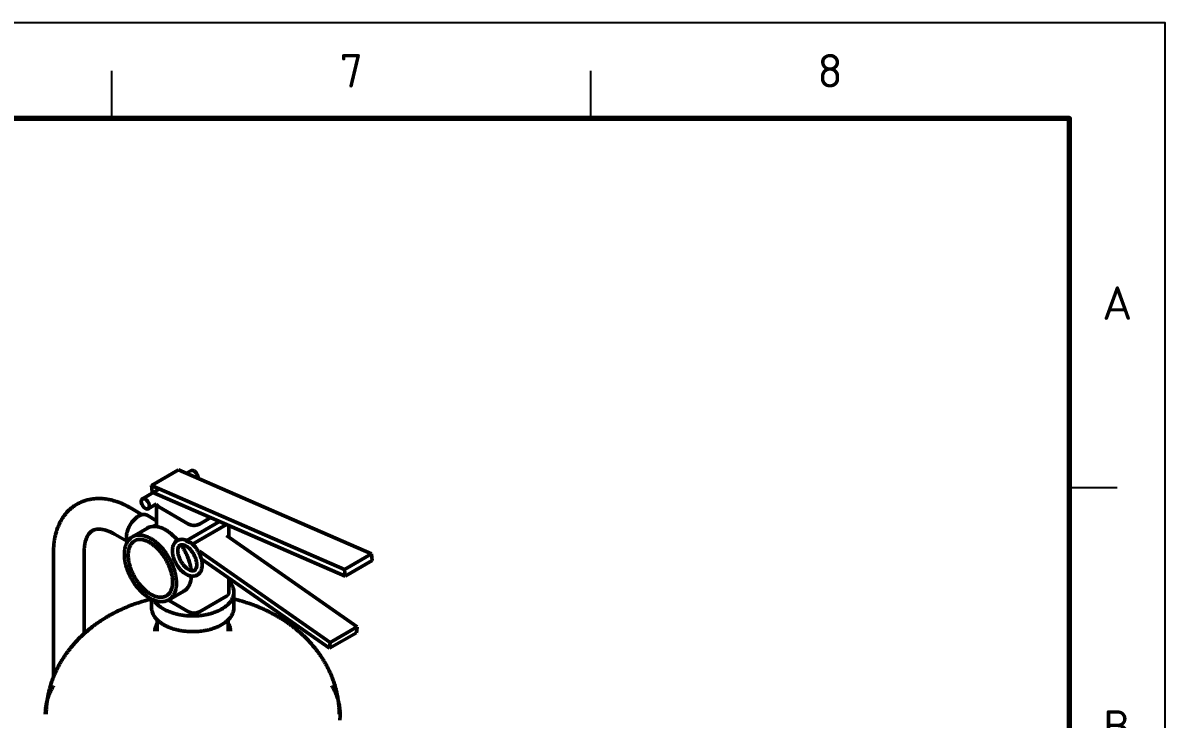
# Model space of a CAD drawing. Header units: millimetres. Extents: x 0 to 420, y 0 to 297.
# Drawn here: x 300.7 to 420, y 224.3 to 297 of the extents above; entities that cross this region are included whole.
import ezdxf
from ezdxf.enums import TextEntityAlignment as Align

# ---------------------------------------------------------------- set-up
doc = ezdxf.new("R2010")
doc.units = ezdxf.units.MM
for name, color, linetype, lineweight in [('01-VISIBLE', 7, 'CONTINUOUS', 50), ('06-TEXTO', 7, 'CONTINUOUS', 25), ('07-RECUADRO', 7, 'CONTINUOUS', 70), ('08-FINA', 5, 'CONTINUOUS', 25)]:
    doc.layers.add(name, color=color, linetype=linetype, lineweight=lineweight)
doc.styles.add('ISO3098', font='isocpeur.ttf')

msp = doc.modelspace()

# ---------------------------------------------------------------- linework, layer by layer
at = {"layer": '01-VISIBLE'}
for p, q in [((314.12, 248.716), (316.948, 250.349)), ((316.948, 250.349), (337.1, 241.572)), ((317.789, 249.983), (318.273, 250.262)), ((313.182, 247.323), (314.961, 248.35)), ((314.189, 248.028), (314.12, 248.716)), ((314.12, 248.716), (334.271, 239.939)), ((314.189, 248.028), (334.34, 239.251)), ((313.162, 245.664), (311.948, 246.365)), ((313.782, 246.284), (314.662, 246.792)), ((314.662, 244.421), (314.662, 246.803)), ((314.896, 246.477), (318.007, 244.68)), ((314.662, 245.029), (313.675, 245.599)), ((317.809, 242.976), (321.24, 244.957)), ((318.409, 242.583), (321.969, 244.639)), ((319.139, 244.68), (320.315, 245.36)), ((311.562, 242.892), (310.348, 243.593)), ((313.703, 244.262), (312.147, 243.364)), ((321.967, 243.493), (335.607, 233.963)), ((322.201, 243.329), (322.201, 244.538)), ((303.891, 241.713), (303.891, 228.728)), ((307.091, 241.713), (307.091, 233.243)), ((319.139, 241.86), (332.779, 232.33)), ((319.328, 241.071), (332.72, 231.714)), ((334.271, 239.939), (337.1, 241.572)), ((337.169, 240.884), (337.1, 241.572)), ((334.34, 239.251), (334.271, 239.939)), ((334.34, 239.251), (337.169, 240.884)), ((322.201, 237.49), (322.201, 239.063)), ((317.503, 237.68), (315.947, 236.782)), ((322.731, 235.939), (322.731, 237.572)), ((314.131, 235.939), (314.131, 236.849)), ((315.892, 236.752), (318.007, 235.53)), ((319.139, 235.53), (321.967, 237.163)), ((314.731, 233.489), (314.731, 234.674)), ((322.131, 233.489), (322.131, 234.674)), ((332.779, 232.33), (335.607, 233.963)), ((335.548, 233.347), (335.607, 233.963)), ((332.72, 231.714), (335.548, 233.347)), ((332.72, 231.714), (332.779, 232.33))]:
    msp.add_line(p, q, dxfattribs=at)
for points in [[(318.273, 250.262), (318.321, 250.282), (318.373, 250.29), (318.426, 250.287), (318.477, 250.275), (318.526, 250.257), (318.573, 250.233)], [(318.573, 250.233), (318.657, 250.174), (318.732, 250.105), (318.799, 250.027), (318.857, 249.943), (318.906, 249.853), (318.947, 249.759), (318.976, 249.661), (318.994, 249.56), (318.996, 249.457)], [(311.948, 246.365), (311.861, 246.414), (311.773, 246.463), (311.684, 246.511), (311.595, 246.558), (311.506, 246.604), (311.416, 246.648), (311.325, 246.692), (311.234, 246.734), (311.142, 246.776), (311.05, 246.816), (310.957, 246.855), (310.864, 246.893), (310.77, 246.929), (310.676, 246.964), (310.581, 246.998), (310.486, 247.031), (310.39, 247.062), (310.294, 247.091), (310.198, 247.12), (310.101, 247.147), (310.003, 247.172), (309.905, 247.196), (309.807, 247.218), (309.709, 247.239), (309.61, 247.257), (309.511, 247.275), (309.412, 247.29), (309.312, 247.304), (309.212, 247.316), (309.112, 247.327), (309.012, 247.335), (308.911, 247.342), (308.811, 247.346), (308.71, 247.349), (308.61, 247.35), (308.509, 247.349), (308.409, 247.346), (308.308, 247.34), (308.208, 247.333), (308.108, 247.324), (308.008, 247.312), (307.908, 247.299), (307.809, 247.283), (307.71, 247.265), (307.611, 247.245), (307.513, 247.223), (307.415, 247.198), (307.318, 247.172), (307.222, 247.143), (307.126, 247.112), (307.031, 247.079), (306.937, 247.043), (306.844, 247.006), (306.751, 246.966), (306.66, 246.924), (306.57, 246.88), (306.48, 246.834), (306.392, 246.786), (306.305, 246.735), (306.219, 246.683), (306.134, 246.629), (306.051, 246.572), (305.969, 246.514), (305.888, 246.454), (305.809, 246.392), (305.731, 246.328), (305.655, 246.263), (305.58, 246.195), (305.507, 246.126), (305.436, 246.055), (305.366, 245.983), (305.297, 245.909), (305.231, 245.834), (305.166, 245.757), (305.102, 245.679), (305.041, 245.599), (304.981, 245.519), (304.923, 245.437), (304.866, 245.353), (304.812, 245.269), (304.759, 245.183), (304.707, 245.097), (304.658, 245.009), (304.61, 244.921), (304.564, 244.831), (304.519, 244.741), (304.476, 244.65), (304.435, 244.558), (304.396, 244.466), (304.358, 244.373), (304.322, 244.279), (304.287, 244.184), (304.254, 244.089), (304.223, 243.994), (304.193, 243.898), (304.165, 243.801), (304.138, 243.704), (304.113, 243.607), (304.089, 243.509), (304.067, 243.411), (304.046, 243.312), (304.026, 243.214), (304.008, 243.115), (303.992, 243.016), (303.976, 242.916), (303.962, 242.817), (303.95, 242.717), (303.938, 242.617), (303.928, 242.517), (303.919, 242.416), (303.912, 242.316), (303.906, 242.216), (303.9, 242.115), (303.896, 242.015), (303.894, 241.914), (303.892, 241.814), (303.891, 241.713)], [(313.782, 246.284), (313.686, 246.256), (313.586, 246.268), (313.493, 246.307), (313.409, 246.363), (313.334, 246.43), (313.267, 246.505), (313.208, 246.587), (313.157, 246.674), (313.116, 246.766), (313.084, 246.862), (313.064, 246.961), (313.058, 247.061), (313.07, 247.161), (313.11, 247.254), (313.182, 247.323)], [(313.182, 247.323), (313.23, 247.343), (313.282, 247.351), (313.334, 247.348), (313.386, 247.336), (313.435, 247.317), (313.482, 247.293)], [(313.482, 247.293), (313.571, 247.231), (313.65, 247.156), (313.719, 247.072), (313.779, 246.981), (313.829, 246.885), (313.868, 246.783), (313.895, 246.677), (313.906, 246.569), (313.896, 246.461), (313.858, 246.36), (313.782, 246.284)], [(314.662, 246.803), (314.671, 246.734), (314.696, 246.669), (314.735, 246.61), (314.783, 246.559), (314.837, 246.515), (314.896, 246.477)], [(311.595, 242.806), (311.56, 242.899), (311.534, 242.996), (311.516, 243.094), (311.506, 243.194), (311.502, 243.294), (311.504, 243.394), (311.512, 243.494), (311.524, 243.593), (311.541, 243.692), (311.563, 243.79), (311.588, 243.887), (311.617, 243.982), (311.649, 244.077), (311.685, 244.171), (311.724, 244.263), (311.766, 244.354), (311.811, 244.443), (311.858, 244.531), (311.909, 244.618), (311.962, 244.703), (312.018, 244.785), (312.077, 244.867), (312.138, 244.946), (312.202, 245.023), (312.269, 245.097), (312.339, 245.169), (312.411, 245.239), (312.486, 245.305), (312.564, 245.368), (312.645, 245.427), (312.728, 245.482), (312.815, 245.532), (312.904, 245.577), (312.997, 245.615), (313.092, 245.647), (313.189, 245.669), (313.289, 245.681), (313.389, 245.682), (313.488, 245.669), (313.584, 245.642), (313.675, 245.599)], [(314.329, 244.438), (314.382, 244.474), (314.435, 244.508), (314.49, 244.54), (314.546, 244.57), (314.603, 244.598), (314.662, 244.623)], [(319.139, 244.68), (319.043, 244.633), (318.942, 244.597), (318.838, 244.571), (318.733, 244.554), (318.626, 244.546), (318.519, 244.546), (318.413, 244.554), (318.307, 244.571), (318.204, 244.597), (318.103, 244.633), (318.007, 244.68)], [(307.948, 243.99), (307.863, 243.935), (307.783, 243.872), (307.709, 243.803), (307.641, 243.728), (307.578, 243.649), (307.521, 243.565), (307.468, 243.479), (307.42, 243.389), (307.377, 243.298), (307.337, 243.205), (307.301, 243.11), (307.269, 243.014), (307.24, 242.916), (307.214, 242.818), (307.191, 242.72), (307.171, 242.62), (307.153, 242.521), (307.138, 242.42), (307.125, 242.32), (307.114, 242.219), (307.106, 242.118), (307.099, 242.017), (307.095, 241.916), (307.092, 241.814), (307.091, 241.713)], [(310.348, 243.593), (310.26, 243.643), (310.171, 243.692), (310.081, 243.738), (309.99, 243.783), (309.898, 243.826), (309.806, 243.868), (309.712, 243.907), (309.618, 243.944), (309.523, 243.978), (309.426, 244.01), (309.329, 244.04), (309.232, 244.066), (309.133, 244.09), (309.034, 244.11), (308.934, 244.126), (308.833, 244.139), (308.732, 244.147), (308.631, 244.15), (308.529, 244.148), (308.428, 244.14), (308.328, 244.125), (308.229, 244.104), (308.132, 244.074), (308.038, 244.036), (307.948, 243.99)], [(314.047, 243.176), (313.955, 243.227), (313.862, 243.275), (313.767, 243.321), (313.67, 243.363), (313.573, 243.401), (313.473, 243.436), (313.372, 243.466), (313.27, 243.492), (313.167, 243.513), (313.063, 243.528), (312.958, 243.538), (312.853, 243.542), (312.748, 243.539), (312.643, 243.529), (312.54, 243.512), (312.437, 243.487), (312.337, 243.454), (312.241, 243.413), (312.147, 243.364)], [(316.859, 242.989), (316.793, 243.066), (316.725, 243.143), (316.656, 243.218), (316.586, 243.291), (316.514, 243.364), (316.441, 243.435), (316.367, 243.505), (316.291, 243.573), (316.214, 243.639), (316.136, 243.705), (316.056, 243.768), (315.975, 243.829), (315.892, 243.889), (315.808, 243.946), (315.723, 244.002), (315.636, 244.055), (315.547, 244.105), (315.457, 244.153), (315.366, 244.198), (315.273, 244.241), (315.179, 244.28), (315.084, 244.315), (314.987, 244.347), (314.889, 244.374), (314.79, 244.398), (314.69, 244.416), (314.589, 244.43), (314.487, 244.438), (314.385, 244.44), (314.284, 244.436), (314.182, 244.425), (314.082, 244.407), (313.983, 244.382), (313.887, 244.349), (313.793, 244.309), (313.703, 244.262)], [(315.947, 236.782), (315.859, 236.735), (315.767, 236.694), (315.673, 236.66), (315.576, 236.632), (315.478, 236.611), (315.379, 236.595), (315.279, 236.586), (315.179, 236.583), (315.079, 236.586), (314.979, 236.593), (314.879, 236.606), (314.78, 236.624), (314.682, 236.646), (314.586, 236.672), (314.49, 236.702), (314.395, 236.735), (314.302, 236.772), (314.21, 236.812), (314.119, 236.855), (314.03, 236.901), (313.942, 236.95), (313.856, 237.001), (313.771, 237.054), (313.687, 237.109), (313.605, 237.167), (313.524, 237.226), (313.445, 237.288), (313.367, 237.351), (313.29, 237.415), (313.214, 237.482), (313.14, 237.549), (313.068, 237.619), (312.996, 237.689), (312.926, 237.761), (312.858, 237.834), (312.79, 237.909), (312.724, 237.984), (312.66, 238.061), (312.596, 238.139), (312.534, 238.217), (312.473, 238.297), (312.414, 238.378), (312.356, 238.46), (312.299, 238.543), (312.243, 238.626), (312.189, 238.711), (312.136, 238.796), (312.085, 238.882), (312.035, 238.969), (311.986, 239.056), (311.938, 239.145), (311.892, 239.234), (311.848, 239.324), (311.805, 239.415), (311.763, 239.506), (311.723, 239.598), (311.684, 239.69), (311.647, 239.784), (311.611, 239.877), (311.577, 239.972), (311.545, 240.067), (311.514, 240.162), (311.485, 240.258), (311.457, 240.355), (311.432, 240.452), (311.408, 240.549), (311.387, 240.647), (311.367, 240.746), (311.349, 240.845), (311.334, 240.944), (311.32, 241.043), (311.309, 241.143), (311.301, 241.243), (311.295, 241.343), (311.291, 241.443), (311.29, 241.544), (311.292, 241.644), (311.297, 241.744), (311.305, 241.844), (311.316, 241.944), (311.331, 242.043), (311.349, 242.142), (311.371, 242.24), (311.397, 242.337), (311.427, 242.432), (311.461, 242.527), (311.5, 242.619), (311.543, 242.71), (311.591, 242.798), (311.644, 242.883), (311.702, 242.965), (311.764, 243.044), (311.832, 243.118), (311.904, 243.187), (311.981, 243.252), (312.062, 243.311), (312.147, 243.364)], [(315.707, 237.198), (315.618, 237.151), (315.524, 237.113), (315.428, 237.083), (315.329, 237.062), (315.23, 237.048), (315.129, 237.043), (315.028, 237.044), (314.927, 237.052), (314.827, 237.066), (314.729, 237.086), (314.631, 237.11), (314.534, 237.14), (314.439, 237.174), (314.346, 237.212), (314.254, 237.253), (314.164, 237.298), (314.075, 237.346), (313.988, 237.397), (313.902, 237.451), (313.819, 237.507), (313.736, 237.566), (313.656, 237.626), (313.577, 237.689), (313.499, 237.754), (313.423, 237.82), (313.349, 237.888), (313.276, 237.958), (313.205, 238.029), (313.135, 238.102), (313.066, 238.176), (313, 238.252), (312.934, 238.329), (312.87, 238.407), (312.808, 238.486), (312.747, 238.567), (312.688, 238.648), (312.63, 238.731), (312.573, 238.814), (312.518, 238.899), (312.465, 238.985), (312.413, 239.071), (312.362, 239.158), (312.313, 239.247), (312.266, 239.336), (312.22, 239.426), (312.176, 239.516), (312.134, 239.608), (312.093, 239.7), (312.054, 239.793), (312.016, 239.887), (311.98, 239.981), (311.946, 240.076), (311.914, 240.172), (311.884, 240.268), (311.856, 240.365), (311.83, 240.462), (311.806, 240.56), (311.784, 240.659), (311.765, 240.758), (311.747, 240.857), (311.733, 240.957), (311.72, 241.057), (311.711, 241.158), (311.704, 241.258), (311.7, 241.359), (311.7, 241.46), (311.703, 241.561), (311.709, 241.662), (311.719, 241.762), (311.733, 241.862), (311.751, 241.961), (311.773, 242.06), (311.801, 242.157), (311.833, 242.252), (311.871, 242.346), (311.914, 242.437), (311.964, 242.525), (312.019, 242.609), (312.081, 242.689), (312.149, 242.763), (312.223, 242.832), (312.302, 242.894), (312.387, 242.948)], [(313.927, 242.772), (313.839, 242.821), (313.748, 242.867), (313.657, 242.91), (313.563, 242.949), (313.468, 242.984), (313.371, 243.015), (313.273, 243.04), (313.174, 243.06), (313.073, 243.074), (312.972, 243.082), (312.871, 243.082), (312.77, 243.074), (312.67, 243.057), (312.572, 243.03), (312.478, 242.994), (312.387, 242.948)], [(315.707, 237.198), (315.791, 237.252), (315.869, 237.315), (315.94, 237.386), (316.004, 237.462), (316.061, 237.544), (316.112, 237.631), (316.156, 237.72), (316.194, 237.813), (316.226, 237.908), (316.254, 238.004), (316.276, 238.101), (316.293, 238.2), (316.307, 238.299), (316.316, 238.399), (316.322, 238.499), (316.325, 238.599), (316.324, 238.699), (316.32, 238.799), (316.313, 238.898), (316.303, 238.998), (316.291, 239.097), (316.276, 239.196), (316.259, 239.295), (316.24, 239.393), (316.218, 239.491), (316.194, 239.588), (316.169, 239.685), (316.141, 239.781), (316.111, 239.876), (316.08, 239.971), (316.047, 240.066), (316.012, 240.159), (315.975, 240.253), (315.937, 240.345), (315.897, 240.437), (315.855, 240.528), (315.812, 240.618), (315.768, 240.708), (315.722, 240.796), (315.674, 240.884), (315.625, 240.972), (315.574, 241.058), (315.522, 241.143), (315.469, 241.228), (315.414, 241.311), (315.357, 241.394), (315.3, 241.476), (315.24, 241.557), (315.18, 241.636), (315.118, 241.715), (315.054, 241.792), (314.989, 241.868), (314.923, 241.943), (314.856, 242.017), (314.786, 242.089), (314.716, 242.16), (314.644, 242.23), (314.57, 242.297), (314.495, 242.364), (314.419, 242.428), (314.341, 242.491), (314.261, 242.552), (314.18, 242.61), (314.097, 242.666), (314.013, 242.72), (313.927, 242.772)], [(315.947, 236.782), (316.033, 236.836), (316.114, 236.897), (316.19, 236.963), (316.26, 237.036), (316.326, 237.113), (316.386, 237.194), (316.44, 237.28), (316.489, 237.368), (316.533, 237.459), (316.572, 237.553), (316.606, 237.648), (316.635, 237.744), (316.661, 237.842), (316.682, 237.941), (316.699, 238.041), (316.713, 238.141), (316.723, 238.242), (316.73, 238.343), (316.733, 238.444), (316.734, 238.545), (316.732, 238.646), (316.727, 238.747), (316.72, 238.848), (316.71, 238.949), (316.698, 239.049), (316.684, 239.149), (316.667, 239.249), (316.649, 239.348), (316.628, 239.447), (316.605, 239.546), (316.581, 239.644), (316.554, 239.742), (316.526, 239.839), (316.496, 239.935), (316.465, 240.031), (316.432, 240.127), (316.397, 240.222), (316.36, 240.316), (316.323, 240.41), (316.283, 240.503), (316.242, 240.596), (316.2, 240.688), (316.156, 240.779), (316.111, 240.869), (316.064, 240.959), (316.016, 241.048), (315.967, 241.136), (315.916, 241.224), (315.864, 241.31), (315.811, 241.396), (315.756, 241.481), (315.7, 241.566), (315.642, 241.649), (315.584, 241.731), (315.524, 241.813), (315.463, 241.893), (315.4, 241.973), (315.336, 242.051), (315.271, 242.129), (315.205, 242.205), (315.137, 242.28), (315.068, 242.354), (314.998, 242.426), (314.926, 242.498), (314.853, 242.568), (314.779, 242.636), (314.703, 242.703), (314.626, 242.769), (314.547, 242.833), (314.468, 242.895), (314.386, 242.955), (314.304, 243.013), (314.22, 243.07), (314.134, 243.124), (314.047, 243.176)], [(316.826, 242.971), (316.742, 242.916), (316.665, 242.852), (316.595, 242.779), (316.533, 242.7), (316.48, 242.615), (316.435, 242.526), (316.397, 242.433), (316.367, 242.337), (316.344, 242.239), (316.328, 242.14), (316.318, 242.041), (316.313, 241.94), (316.314, 241.84), (316.32, 241.74), (316.33, 241.64), (316.344, 241.541), (316.362, 241.442), (316.384, 241.344), (316.41, 241.247), (316.438, 241.151), (316.471, 241.056), (316.506, 240.962), (316.544, 240.869), (316.584, 240.777), (316.628, 240.687), (316.674, 240.598), (316.723, 240.51), (316.775, 240.424), (316.829, 240.339), (316.885, 240.256), (316.944, 240.175), (317.006, 240.096), (317.069, 240.018), (317.136, 239.943), (317.205, 239.87), (317.276, 239.799), (317.35, 239.731), (317.426, 239.666), (317.505, 239.604), (317.586, 239.545), (317.67, 239.49), (317.757, 239.44), (317.846, 239.393), (317.938, 239.352), (318.032, 239.317), (318.128, 239.288), (318.226, 239.266), (318.325, 239.252), (318.425, 239.246), (318.525, 239.25), (318.625, 239.264), (318.722, 239.288), (318.816, 239.323), (318.906, 239.368)], [(317.813, 242.978), (317.718, 243.016), (317.62, 243.047), (317.52, 243.07), (317.419, 243.086), (317.317, 243.092), (317.215, 243.089), (317.113, 243.076), (317.013, 243.052), (316.917, 243.017), (316.826, 242.971)], [(317.726, 242.397), (317.637, 242.444), (317.545, 242.483), (317.449, 242.513), (317.35, 242.53), (317.25, 242.53), (317.153, 242.508), (317.066, 242.459), (316.997, 242.386), (316.947, 242.3), (316.912, 242.206), (316.889, 242.108), (316.877, 242.009), (316.873, 241.908), (316.876, 241.808), (316.885, 241.708), (316.9, 241.609), (316.92, 241.511), (316.945, 241.414), (316.973, 241.317), (317.006, 241.223), (317.042, 241.129), (317.081, 241.037), (317.124, 240.946), (317.17, 240.857), (317.22, 240.77), (317.272, 240.684), (317.328, 240.601), (317.386, 240.519), (317.447, 240.44), (317.512, 240.363), (317.579, 240.289), (317.649, 240.217), (317.723, 240.149), (317.799, 240.084), (317.879, 240.024), (317.963, 239.968), (318.05, 239.918), (318.14, 239.875), (318.234, 239.84), (318.331, 239.816), (318.431, 239.806), (318.531, 239.816), (318.624, 239.852), (318.702, 239.914), (318.762, 239.995), (318.804, 240.086), (318.832, 240.182), (318.849, 240.281), (318.857, 240.38), (318.858, 240.481), (318.851, 240.581), (318.839, 240.68), (318.822, 240.779), (318.8, 240.877), (318.773, 240.974), (318.743, 241.069), (318.708, 241.163), (318.67, 241.256), (318.629, 241.348), (318.584, 241.437), (318.537, 241.526), (318.486, 241.612), (318.432, 241.697), (318.375, 241.779), (318.315, 241.86), (318.252, 241.938), (318.187, 242.014), (318.118, 242.086), (318.046, 242.156), (317.971, 242.223), (317.892, 242.285), (317.811, 242.344), (317.726, 242.397)], [(318.268, 239.83), (318.256, 239.93), (318.242, 240.03), (318.226, 240.13), (318.208, 240.229), (318.188, 240.327), (318.165, 240.426), (318.141, 240.524), (318.115, 240.621), (318.088, 240.718), (318.058, 240.814), (318.027, 240.91), (317.994, 241.006), (317.96, 241.1), (317.924, 241.194), (317.886, 241.288), (317.847, 241.381), (317.807, 241.473), (317.765, 241.565), (317.722, 241.656), (317.677, 241.746), (317.631, 241.836), (317.583, 241.925), (317.534, 242.013), (317.484, 242.1), (317.433, 242.187), (317.38, 242.273), (317.326, 242.358), (317.27, 242.442), (317.213, 242.525)], [(317.748, 242.93), (317.759, 242.937), (317.77, 242.944), (317.78, 242.952), (317.79, 242.96), (317.799, 242.968), (317.809, 242.976)], [(317.748, 242.93), (317.769, 242.931), (317.789, 242.929), (317.809, 242.925), (317.829, 242.918), (317.848, 242.91), (317.866, 242.9)], [(317.748, 242.93), (317.768, 242.92), (317.788, 242.91), (317.807, 242.9), (317.827, 242.89), (317.846, 242.879), (317.866, 242.868)], [(317.809, 242.976), (317.81, 242.977), (317.811, 242.977), (317.813, 242.977), (317.814, 242.978), (317.815, 242.978), (317.816, 242.977)], [(317.866, 242.9), (317.888, 242.886), (317.909, 242.87), (317.93, 242.853), (317.949, 242.835), (317.966, 242.815), (317.983, 242.794)], [(317.866, 242.868), (317.886, 242.856), (317.905, 242.844), (317.925, 242.832), (317.945, 242.82), (317.964, 242.807), (317.983, 242.794)], [(317.983, 242.794), (318.021, 242.807), (318.061, 242.807), (318.1, 242.8), (318.138, 242.788), (318.173, 242.771), (318.207, 242.75)], [(318.906, 239.368), (318.99, 239.424), (319.068, 239.488), (319.138, 239.561), (319.199, 239.641), (319.253, 239.726), (319.298, 239.816), (319.336, 239.91), (319.366, 240.007), (319.388, 240.105), (319.404, 240.205), (319.414, 240.305), (319.418, 240.406), (319.417, 240.507), (319.411, 240.608), (319.401, 240.708), (319.386, 240.808), (319.367, 240.908), (319.345, 241.006), (319.319, 241.104), (319.289, 241.2), (319.256, 241.296), (319.221, 241.39), (319.182, 241.483), (319.141, 241.576), (319.096, 241.666), (319.049, 241.756), (319, 241.844), (318.948, 241.93), (318.893, 242.015), (318.835, 242.098), (318.776, 242.179), (318.713, 242.259), (318.649, 242.336), (318.581, 242.412), (318.511, 242.485), (318.439, 242.555), (318.364, 242.623), (318.287, 242.688), (318.207, 242.75)], [(317.503, 237.68), (317.589, 237.735), (317.671, 237.796), (317.747, 237.863), (317.818, 237.936), (317.884, 238.014), (317.944, 238.097), (317.999, 238.183), (318.048, 238.272), (318.092, 238.364), (318.13, 238.459), (318.164, 238.555), (318.194, 238.653), (318.219, 238.751), (318.24, 238.851), (318.257, 238.952), (318.27, 239.053), (318.28, 239.155), (318.286, 239.256)], [(322.731, 237.572), (322.728, 237.674), (322.717, 237.777), (322.698, 237.878), (322.673, 237.978), (322.642, 238.076), (322.604, 238.172), (322.56, 238.265), (322.511, 238.356), (322.457, 238.444), (322.399, 238.529), (322.337, 238.611), (322.271, 238.69), (322.201, 238.766)], [(321.472, 235.816), (321.56, 235.869), (321.647, 235.924), (321.733, 235.981), (321.816, 236.041), (321.898, 236.103), (321.978, 236.168), (322.056, 236.235), (322.131, 236.306), (322.203, 236.379), (322.272, 236.455), (322.338, 236.534), (322.4, 236.616), (322.458, 236.701), (322.512, 236.788), (322.561, 236.879), (322.604, 236.972), (322.642, 237.068), (322.674, 237.166), (322.699, 237.265), (322.717, 237.367), (322.728, 237.469), (322.731, 237.572)], [(321.967, 237.163), (322.026, 237.201), (322.08, 237.246), (322.128, 237.297), (322.167, 237.355), (322.192, 237.42), (322.201, 237.49)], [(314.118, 236.856), (314.021, 236.832), (313.923, 236.808), (313.826, 236.783), (313.729, 236.758), (313.632, 236.732), (313.535, 236.705), (313.438, 236.678), (313.342, 236.651), (313.246, 236.622), (313.149, 236.594), (313.053, 236.564), (312.957, 236.535), (312.862, 236.504), (312.766, 236.473), (312.671, 236.442), (312.576, 236.41), (312.481, 236.377), (312.386, 236.344), (312.292, 236.311), (312.197, 236.276), (312.103, 236.242), (312.009, 236.206), (311.915, 236.17), (311.822, 236.134), (311.728, 236.097), (311.635, 236.06), (311.542, 236.022), (311.45, 235.983), (311.357, 235.944), (311.265, 235.904), (311.173, 235.864), (311.082, 235.823), (310.99, 235.782), (310.899, 235.74), (310.808, 235.697), (310.717, 235.654), (310.627, 235.611), (310.537, 235.566), (310.447, 235.522), (310.357, 235.476), (310.268, 235.431), (310.179, 235.384), (310.09, 235.337), (310.002, 235.29), (309.914, 235.242), (309.826, 235.193), (309.738, 235.144), (309.651, 235.094), (309.564, 235.044), (309.478, 234.993), (309.392, 234.942), (309.306, 234.89), (309.22, 234.837), (309.135, 234.784), (309.05, 234.731), (308.965, 234.677), (308.881, 234.622), (308.798, 234.567), (308.714, 234.511), (308.631, 234.454), (308.548, 234.398), (308.466, 234.34), (308.384, 234.282), (308.303, 234.223), (308.222, 234.164), (308.141, 234.105), (308.061, 234.044), (307.981, 233.984), (307.901, 233.922), (307.822, 233.86), (307.744, 233.798), (307.665, 233.735), (307.588, 233.671), (307.511, 233.607), (307.434, 233.543), (307.357, 233.478), (307.281, 233.412), (307.206, 233.346), (307.131, 233.279), (307.057, 233.212), (306.983, 233.144), (306.909, 233.075), (306.836, 233.006), (306.764, 232.937), (306.692, 232.867), (306.621, 232.796), (306.55, 232.725), (306.479, 232.654), (306.41, 232.582), (306.34, 232.509), (306.272, 232.436), (306.203, 232.362), (306.136, 232.288), (306.069, 232.213), (306.002, 232.138), (305.937, 232.062), (305.871, 231.986), (305.807, 231.909), (305.743, 231.832), (305.679, 231.754), (305.616, 231.676), (305.554, 231.597), (305.493, 231.518), (305.432, 231.438), (305.371, 231.358), (305.312, 231.277), (305.253, 231.196), (305.195, 231.114), (305.137, 231.032), (305.08, 230.949), (305.024, 230.866), (304.968, 230.782), (304.913, 230.698), (304.859, 230.614), (304.806, 230.529), (304.753, 230.443), (304.701, 230.357), (304.65, 230.271), (304.599, 230.184), (304.549, 230.097), (304.5, 230.01), (304.452, 229.922), (304.405, 229.833), (304.358, 229.744), (304.312, 229.655), (304.267, 229.566), (304.222, 229.476), (304.179, 229.385), (304.136, 229.294), (304.094, 229.203), (304.053, 229.112), (304.013, 229.02), (303.973, 228.927), (303.935, 228.835), (303.897, 228.742), (303.86, 228.648), (303.824, 228.555), (303.789, 228.461), (303.754, 228.366), (303.721, 228.272), (303.688, 228.177), (303.656, 228.082), (303.625, 227.986), (303.596, 227.89), (303.566, 227.794), (303.538, 227.698), (303.511, 227.601), (303.485, 227.504), (303.459, 227.407), (303.435, 227.31), (303.411, 227.212), (303.389, 227.115), (303.367, 227.017), (303.346, 226.918), (303.326, 226.82), (303.307, 226.721), (303.289, 226.623), (303.272, 226.524), (303.256, 226.425), (303.241, 226.325), (303.227, 226.226), (303.214, 226.127), (303.202, 226.027), (303.191, 225.927), (303.18, 225.827), (303.171, 225.727), (303.163, 225.627), (303.155, 225.527), (303.149, 225.427), (303.144, 225.327), (303.139, 225.227), (303.136, 225.126), (303.133, 225.026), (303.132, 224.926), (303.131, 224.825)], [(314.379, 236.741), (314.433, 236.657), (314.492, 236.576), (314.554, 236.498), (314.62, 236.422), (314.688, 236.349), (314.76, 236.279), (314.834, 236.212), (314.91, 236.147), (314.988, 236.085), (315.068, 236.025), (315.15, 235.967), (315.234, 235.912), (315.318, 235.859), (315.405, 235.808), (315.492, 235.759), (315.581, 235.713), (315.67, 235.668), (315.761, 235.626), (315.852, 235.585), (315.945, 235.546), (316.038, 235.509), (316.131, 235.474), (316.226, 235.44), (316.32, 235.409), (316.416, 235.379), (316.512, 235.35), (316.608, 235.323), (316.705, 235.298), (316.802, 235.274), (316.9, 235.252), (316.998, 235.231), (317.096, 235.212), (317.194, 235.194), (317.293, 235.177), (317.392, 235.163), (317.491, 235.149), (317.591, 235.137), (317.69, 235.126), (317.79, 235.117), (317.889, 235.109), (317.989, 235.102), (318.089, 235.097), (318.189, 235.093), (318.289, 235.09), (318.389, 235.089), (318.489, 235.089), (318.59, 235.091), (318.69, 235.093), (318.79, 235.098), (318.889, 235.103), (318.989, 235.11), (319.089, 235.118), (319.189, 235.128), (319.288, 235.139), (319.387, 235.151), (319.487, 235.165), (319.585, 235.18), (319.684, 235.197), (319.783, 235.215), (319.881, 235.234), (319.979, 235.255), (320.076, 235.278), (320.173, 235.302), (320.27, 235.327), (320.366, 235.354), (320.462, 235.383), (320.558, 235.414), (320.652, 235.446), (320.747, 235.479), (320.84, 235.515), (320.933, 235.552), (321.025, 235.591), (321.116, 235.632), (321.207, 235.675), (321.296, 235.72), (321.385, 235.767), (321.472, 235.816)], [(333.731, 224.825), (333.731, 224.926), (333.729, 225.026), (333.727, 225.127), (333.724, 225.227), (333.719, 225.327), (333.714, 225.428), (333.707, 225.528), (333.7, 225.628), (333.692, 225.728), (333.682, 225.828), (333.672, 225.928), (333.661, 226.028), (333.649, 226.128), (333.635, 226.227), (333.621, 226.327), (333.606, 226.426), (333.59, 226.525), (333.573, 226.624), (333.555, 226.723), (333.536, 226.822), (333.516, 226.92), (333.496, 227.018), (333.474, 227.116), (333.451, 227.214), (333.427, 227.312), (333.403, 227.409), (333.378, 227.506), (333.351, 227.603), (333.324, 227.7), (333.296, 227.796), (333.267, 227.893), (333.237, 227.989), (333.206, 228.084), (333.174, 228.179), (333.141, 228.274), (333.108, 228.369), (333.073, 228.463), (333.038, 228.557), (333.002, 228.651), (332.965, 228.745), (332.927, 228.838), (332.888, 228.93), (332.849, 229.023), (332.808, 229.115), (332.767, 229.206), (332.725, 229.298), (332.682, 229.388), (332.639, 229.479), (332.594, 229.569), (332.549, 229.659), (332.503, 229.748), (332.456, 229.837), (332.409, 229.925), (332.36, 230.013), (332.311, 230.101), (332.261, 230.188), (332.211, 230.275), (332.159, 230.361), (332.107, 230.447), (332.055, 230.533), (332.001, 230.618), (331.947, 230.702), (331.892, 230.786), (331.836, 230.87), (331.78, 230.953), (331.723, 231.036), (331.665, 231.118), (331.607, 231.2), (331.548, 231.281), (331.488, 231.362), (331.428, 231.442), (331.367, 231.522), (331.305, 231.601), (331.243, 231.68), (331.18, 231.758), (331.116, 231.836), (331.052, 231.914), (330.988, 231.99), (330.922, 232.067), (330.856, 232.143), (330.79, 232.218), (330.723, 232.293), (330.655, 232.367), (330.587, 232.44), (330.518, 232.514), (330.449, 232.586), (330.379, 232.659), (330.308, 232.73), (330.237, 232.801), (330.166, 232.872), (330.094, 232.942), (330.021, 233.011), (329.948, 233.08), (329.875, 233.149), (329.801, 233.217), (329.726, 233.284), (329.651, 233.351), (329.576, 233.417), (329.5, 233.483), (329.423, 233.548), (329.346, 233.612), (329.269, 233.677), (329.191, 233.74), (329.113, 233.803), (329.034, 233.865), (328.955, 233.927), (328.875, 233.989), (328.795, 234.05), (328.715, 234.11), (328.634, 234.169), (328.553, 234.229), (328.471, 234.287), (328.389, 234.345), (328.307, 234.403), (328.224, 234.46), (328.141, 234.516), (328.058, 234.572), (327.974, 234.627), (327.889, 234.682), (327.805, 234.736), (327.72, 234.789), (327.635, 234.842), (327.549, 234.895), (327.463, 234.947), (327.377, 234.998), (327.29, 235.049), (327.203, 235.099), (327.116, 235.149), (327.028, 235.198), (326.94, 235.247), (326.852, 235.295), (326.763, 235.342), (326.675, 235.389), (326.585, 235.435), (326.496, 235.481), (326.406, 235.526), (326.316, 235.571), (326.226, 235.615), (326.136, 235.659), (326.045, 235.702), (325.954, 235.744), (325.863, 235.786), (325.771, 235.828), (325.679, 235.868), (325.587, 235.909), (325.495, 235.948), (325.402, 235.987), (325.31, 236.026), (325.217, 236.064), (325.123, 236.102), (325.03, 236.138), (324.936, 236.175), (324.842, 236.211), (324.748, 236.246), (324.654, 236.281), (324.56, 236.315), (324.465, 236.348), (324.37, 236.381), (324.275, 236.414), (324.18, 236.446), (324.084, 236.477), (323.989, 236.508), (323.893, 236.538), (323.797, 236.568), (323.701, 236.597), (323.605, 236.626), (323.508, 236.654), (323.412, 236.682), (323.315, 236.709), (323.218, 236.735), (323.121, 236.761), (323.024, 236.786), (322.926, 236.811), (322.829, 236.836), (322.731, 236.859)], [(314.131, 235.939), (314.135, 235.838), (314.146, 235.737), (314.163, 235.638), (314.187, 235.54), (314.218, 235.444), (314.254, 235.349), (314.296, 235.258), (314.344, 235.168), (314.396, 235.082), (314.452, 234.998), (314.512, 234.917), (314.576, 234.839), (314.643, 234.764), (314.714, 234.691), (314.787, 234.621), (314.862, 234.554), (314.94, 234.49), (315.019, 234.428), (315.101, 234.368), (315.184, 234.311), (315.269, 234.256), (315.355, 234.204), (315.443, 234.153), (315.532, 234.105), (315.622, 234.059), (315.713, 234.015), (315.804, 233.973), (315.897, 233.933), (315.99, 233.895), (316.085, 233.858), (316.179, 233.824), (316.275, 233.791), (316.371, 233.759), (316.468, 233.73), (316.565, 233.702), (316.662, 233.676), (316.76, 233.651), (316.858, 233.628), (316.957, 233.606), (317.056, 233.586), (317.155, 233.568), (317.255, 233.551), (317.354, 233.535), (317.454, 233.521), (317.555, 233.508), (317.655, 233.497), (317.755, 233.487), (317.856, 233.478), (317.957, 233.471), (318.058, 233.465), (318.159, 233.461), (318.259, 233.458), (318.36, 233.456), (318.461, 233.456), (318.562, 233.457), (318.663, 233.46), (318.764, 233.463), (318.865, 233.469), (318.966, 233.475), (319.067, 233.483), (319.167, 233.493), (319.267, 233.503), (319.368, 233.515), (319.468, 233.529), (319.568, 233.544), (319.667, 233.561), (319.767, 233.579), (319.866, 233.598), (319.964, 233.619), (320.063, 233.642), (320.161, 233.666), (320.259, 233.691), (320.356, 233.718), (320.453, 233.747), (320.549, 233.778), (320.645, 233.81), (320.74, 233.844), (320.834, 233.88), (320.928, 233.917), (321.021, 233.957), (321.113, 233.998), (321.204, 234.041), (321.295, 234.086), (321.384, 234.134), (321.472, 234.183)], [(319.139, 235.53), (319.043, 235.483), (318.942, 235.447), (318.838, 235.421), (318.733, 235.404), (318.626, 235.396), (318.519, 235.396), (318.413, 235.404), (318.307, 235.421), (318.204, 235.447), (318.103, 235.483), (318.007, 235.53)], [(321.472, 234.183), (321.56, 234.236), (321.647, 234.291), (321.733, 234.348), (321.816, 234.408), (321.898, 234.47), (321.978, 234.535), (322.056, 234.602), (322.131, 234.673), (322.203, 234.746), (322.272, 234.822), (322.338, 234.901), (322.4, 234.983), (322.458, 235.068), (322.512, 235.155), (322.561, 235.246), (322.604, 235.339), (322.642, 235.435), (322.674, 235.533), (322.699, 235.632), (322.717, 235.734), (322.728, 235.836), (322.731, 235.939)], [(314.731, 234.346), (314.681, 234.259), (314.635, 234.169), (314.594, 234.077), (314.558, 233.983), (314.529, 233.887), (314.506, 233.789), (314.489, 233.69), (314.479, 233.59), (314.475, 233.489)], [(322.387, 233.489), (322.384, 233.59), (322.374, 233.69), (322.357, 233.789), (322.334, 233.887), (322.304, 233.983), (322.269, 234.077), (322.228, 234.169), (322.182, 234.259), (322.131, 234.346)], [(303.907, 227.819), (303.855, 227.731), (303.804, 227.643), (303.755, 227.554), (303.707, 227.464), (303.661, 227.373), (303.616, 227.282), (303.573, 227.19), (303.531, 227.097), (303.49, 227.003), (303.451, 226.909), (303.414, 226.815), (303.378, 226.719), (303.344, 226.623), (303.311, 226.527), (303.28, 226.43), (303.251, 226.332), (303.224, 226.234), (303.198, 226.136), (303.174, 226.037), (303.152, 225.937), (303.132, 225.837), (303.114, 225.737), (303.097, 225.637), (303.083, 225.536), (303.07, 225.435), (303.06, 225.334), (303.051, 225.232), (303.044, 225.131), (303.039, 225.029), (303.036, 224.927), (303.035, 224.825)], [(333.827, 224.825), (333.826, 224.927), (333.824, 225.029), (333.819, 225.131), (333.812, 225.232), (333.803, 225.334), (333.792, 225.435), (333.78, 225.536), (333.765, 225.637), (333.749, 225.737), (333.73, 225.837), (333.71, 225.937), (333.688, 226.037), (333.665, 226.136), (333.639, 226.234), (333.612, 226.332), (333.582, 226.43), (333.552, 226.527), (333.519, 226.624), (333.485, 226.72), (333.449, 226.815), (333.412, 226.91), (333.373, 227.004), (333.332, 227.097), (333.29, 227.19), (333.247, 227.282), (333.202, 227.373), (333.155, 227.464), (333.108, 227.554), (333.058, 227.643), (333.008, 227.732), (332.956, 227.819)], [(333.793, 224.224), (333.804, 224.324), (333.812, 224.424), (333.819, 224.524), (333.824, 224.624), (333.826, 224.725), (333.827, 224.825)]]:
    msp.add_lwpolyline(points, dxfattribs=at)
at = {"layer": '07-RECUADRO'}
msp.add_lwpolyline([(20, 10), (410, 10), (410, 287), (20, 287)], close=True, dxfattribs=at)
at = {"layer": '08-FINA'}
for p, q in [((310, 287), (310, 292)), ((360, 287), (360, 292)), ((410, 248.5), (415, 248.5))]:
    msp.add_line(p, q, dxfattribs=at)
msp.add_lwpolyline([(0, 0), (420, 0), (420, 297), (0, 297)], close=True, dxfattribs=at)

# ---------------------------------------------------------------- texts
at = {"layer": '06-TEXTO', "style": 'ISO3098'}
for s, p in [('7', (335, 292)), ('8', (385, 292)), ('A', (415, 267.75)), ('B', (415, 223.5))]:
    msp.add_text(s, height=3.5, dxfattribs=at).set_placement(p, align=Align.MIDDLE_CENTER)

doc.saveas('drawing.dxf')
